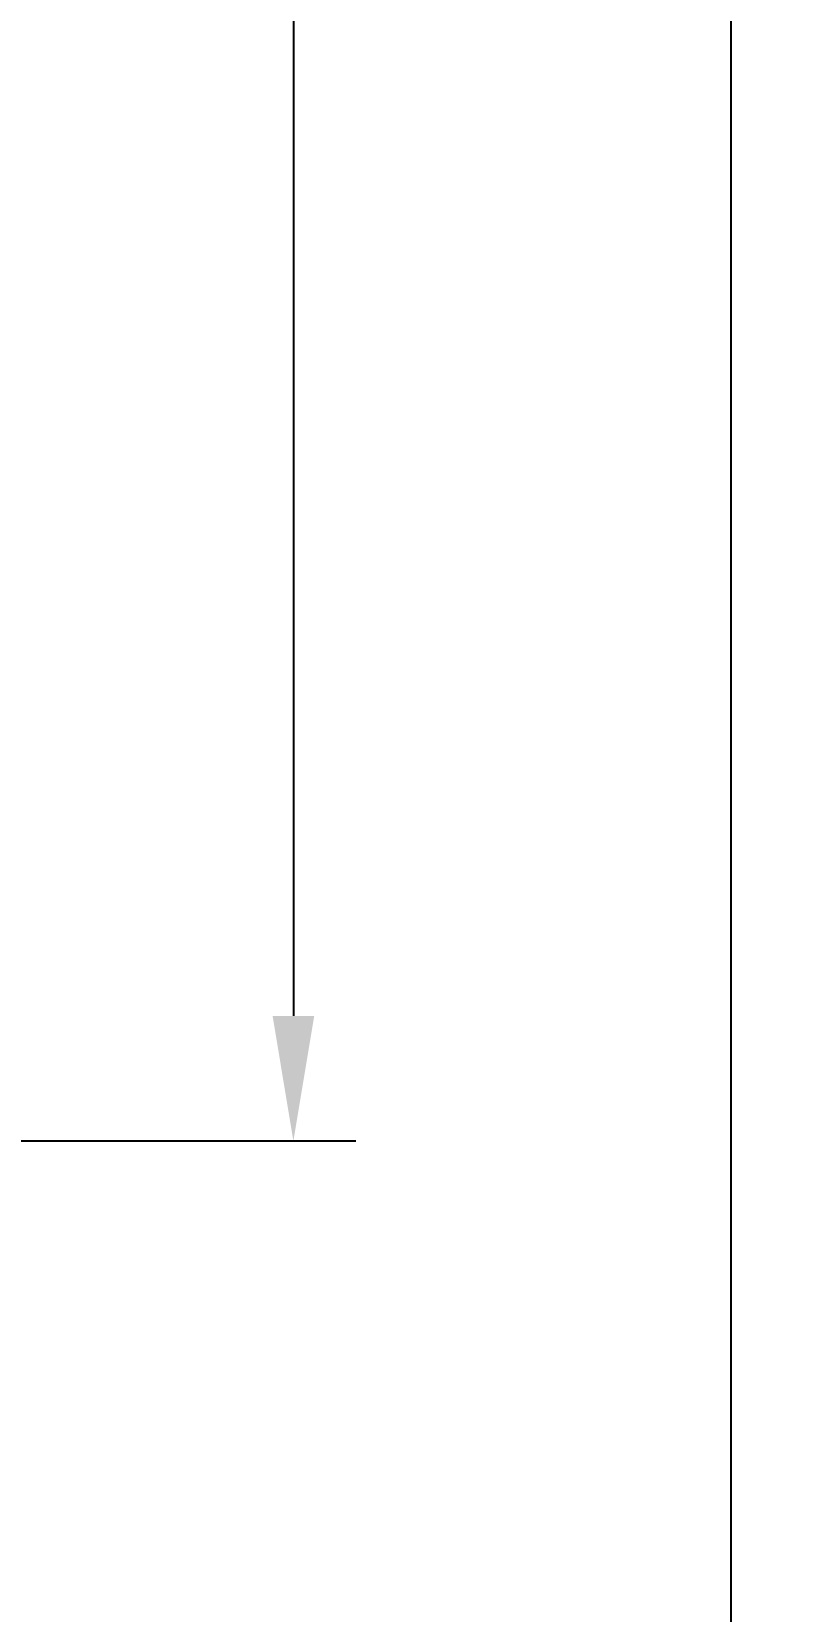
# Model space of a CAD drawing. Extents: x -2187 to 96136, y -11110 to 52208.
# Drawn here: x 27636 to 28702, y 14874 to 17084 of the extents above; entities that cross this region are included whole.
import ezdxf

# ---------------------------------------------------------------- set-up
doc = ezdxf.new("R2010")
doc.units = 0
doc.header["$LTSCALE"] = 1000
doc.header["$MEASUREMENT"] = 0
doc.styles.get("Standard").update_dxf_attribs({"font": 'gbenor.shx', "bigfont": 'gbcbig.shx'})
doc.dimstyles.new('ISO-25', dxfattribs={"dimscale": 70, "dimtxt": 2.5, "dimasz": 2.5, "dimexe": 1.25, "dimexo": 0.625, "dimtad": 1, "dimtxsty": 'Standard', "dimcen": 2.5, "dimadec": 0, "dimazin": 0, "dimtfac": 1, "dimtmove": 0, "dimatfit": 3, "dimfxl": 0, "dimarcsym": 0})

# ---------------------------------------------------------------- blocks, each defined once
blk = doc.blocks.new('*D96')
at = {"color": 0, "lineweight": -2}
for p, q in [((26749.4, 24632.1), (28089.6, 24632.1)), ((28002.1, 24457.1), (28002.1, 15707.1)), ((27322.1, 15532.1), (28089.6, 15532.1))]:
    blk.add_line(p, q, dxfattribs=at)
at = {"color": 0}
for points in [[(27973, 24457.1), (28031.3, 24457.1), (28002.1, 24632.1)], [(27973, 15707.1), (28031.3, 15707.1), (28002.1, 15532.1)]]:
    blk.add_solid(points, dxfattribs=at)
at = {"layer": 'Defpoints', "color": 0}
for p in [(26705.7, 24632.1), (27278.4, 15532.1), (28002.1, 15532.1)]:
    blk.add_point(p, dxfattribs=at)
at = {"color": 0, "insert": (27870.9, 20082.1), "char_height": 175, "attachment_point": 5, "rotation": 90}
blk.add_mtext('9100', dxfattribs=at)
blk = doc.blocks.new('*D95')
at = {"color": 0, "lineweight": -2}
for p, q in [((27851.4, 26853.4), (28702.3, 26853.4)), ((28614.8, 26678.4), (28614.8, 13528.4)), ((27640, 13353.4), (28702.3, 13353.4))]:
    blk.add_line(p, q, dxfattribs=at)
at = {"color": 0}
for points in [[(28585.6, 26678.4), (28644, 26678.4), (28614.8, 26853.4)], [(28585.6, 13528.4), (28644, 13528.4), (28614.8, 13353.4)]]:
    blk.add_solid(points, dxfattribs=at)
at = {"layer": 'Defpoints', "color": 0}
for p in [(27807.7, 26853.4), (27596.2, 13353.4), (28614.8, 13353.4)]:
    blk.add_point(p, dxfattribs=at)
at = {"color": 0, "insert": (28483.5, 20103.4), "char_height": 175, "attachment_point": 5, "rotation": 90}
blk.add_mtext('13500', dxfattribs=at)

msp = doc.modelspace()

# ---------------------------------------------------------------- dimensions: what is measured, and where the dimension line sits
at = {"color": 1}
for base, p1, p2, picture, middle in [((28614.796, 13353.411), (27807.682, 26853.407), (27596.237, 13353.411), '*D95', (28614.796, 20103.409)), ((28002.142, 15532.103), (26705.695, 24632.101), (27278.399, 15532.103), '*D96', (28002.142, 20082.102))]:
    dim = msp.add_linear_dim(base=base, p1=p1, p2=p2, angle=90, dimstyle='ISO-25', dxfattribs=at)
    dim.commit()
    dim.dimension.update_dxf_attribs({"geometry": picture, "text_midpoint": middle, "dimtype": 160})

doc.saveas('drawing.dxf')
